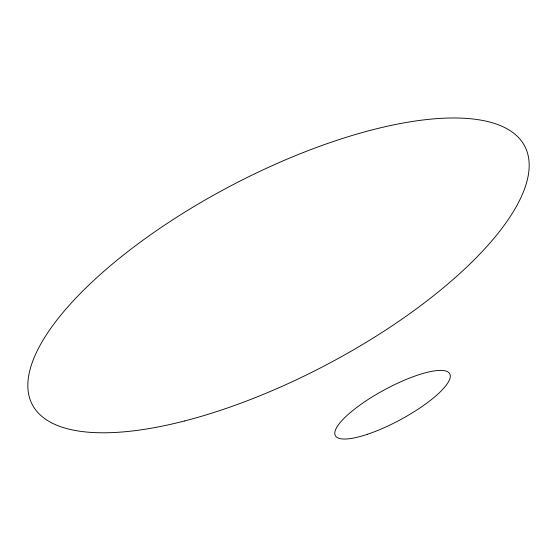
<?xml version="1.0" encoding="UTF-8"?>
<svg xmlns="http://www.w3.org/2000/svg" width="557" height="557" viewBox="0 0 557 557"><rect width="100%" height="100%" fill="white"/><g stroke="black" fill="none" stroke-linecap="round" stroke-linejoin="round"><path stroke-width="0.84" d="M367.411 434.293A65.023 16.933 -28.4 0 0 450.133 374.791A65.023 16.933 -28.4 0 0 360.087 404.981A65.023 16.933 -28.4 0 0 367.411 434.293M184.409 421.001A278.068 101.451 -27.7 0 0 526.741 150.752A278.068 101.451 -27.7 0 0 124.343 254.326A278.068 101.451 -27.7 0 0 184.409 421.001"/></g></svg>
